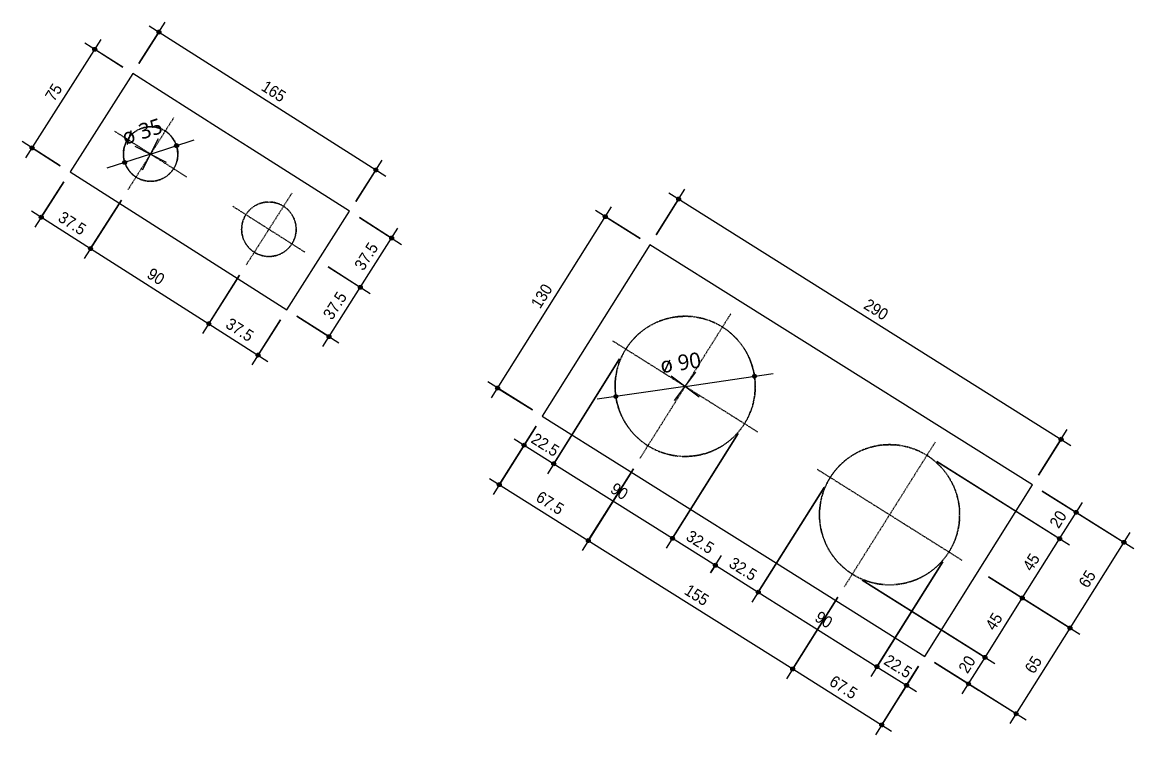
# Model space of a CAD drawing. Header units: centimetres. Extents: x -3523 to 38560, y -3196 to 88043.
# Drawn here: x 1418 to 2131, y 2149 to 2607 of the extents above; entities that cross this region are included whole.
import ezdxf

# ---------------------------------------------------------------- set-up
doc = ezdxf.new("R2010")
doc.units = ezdxf.units.CM
doc.linetypes.add('Hidden', pattern=[0.714375, 0.47625, -0.238125])
doc.linetypes.add('Traço', pattern=[0.635, 0.3175, -0.3175])
for name, color, linetype, lineweight in [('A-ANNO-DIMS', 7, 'Continuous', 9), ('A-ANNO-DIMS-50', 7, 'Continuous', 9), ('S-FNDN', 7, 'Continuous', 25), ('S-FNDN-HDLN', 7, 'Traço', 18)]:
    doc.layers.add(name, color=color, linetype=linetype, lineweight=lineweight)
doc.styles.add('Arial_2', font='arial.ttf', dxfattribs={"width": 0.9, "height": 7.5})
doc.styles.add('Gadugi_6', font='gadugi.ttf', dxfattribs={"height": 10})
doc.dimstyles.new('PED_1_5mm_ESQ_3', dxfattribs={"dimscale": 30.48, "dimtxt": 7.651945, "dimasz": 0.328084, "dimexe": 0.246063, "dimexo": 0.246063, "dimgap": 0.049213, "dimtad": 1, "dimdec": 1, "dimrnd": 0.5, "dimdsep": 46, "dimtxsty": 'Arial_2', "dimblk1": 'DOTSMALL', "dimblk2": 'DOTSMALL', "dimsah": 1, "dimcen": 0.09, "dimdle": 0.246063, "dimazin": 0, "dimtfac": 1, "dimtdec": 4, "dimtix": 1, "dimtmove": 0, "dimatfit": 3, "dimfxl": 1, "dimtvp": 1, "dimtolj": 1, "dimtzin": 0, "dimarcsym": 2})
doc.dimstyles.new('PED_Diâmetro_-_2_5_mm_GADUGI', dxfattribs={"dimscale": 30.48, "dimtxt": 10.371623, "dimasz": 0.328084, "dimexe": 0.393701, "dimexo": 0, "dimgap": 0.246063, "dimtad": 1, "dimjust": 3, "dimrnd": 0.01, "dimdsep": 46, "dimtxsty": 'Gadugi_6', "dimblk1": 'DOTSMALL', "dimblk2": 'DOTSMALL', "dimsah": 1, "dimcen": 0.09, "dimdle": 0.393701, "dimazin": 0, "dimtfac": 1, "dimtdec": 4, "dimtix": 1, "dimtmove": 0, "dimatfit": 2, "dimfxl": 1, "dimtvp": 1, "dimtolj": 1, "dimtzin": 0, "dimarcsym": 2})

# ---------------------------------------------------------------- blocks, each defined once
blk = doc.blocks.new('PED_BLRET-2EST_R01_2019 - 165x75x70-3763693-DT05 - BL235')
at = {"layer": 'S-FNDN', "linetype": 'Hidden', "lineweight": 18}
for p, q in [((-50, 27.5), (-50, -27.5)), ((40, 27.5), (40, -27.5)), ((-77.5, 0), (-22.5, 0)), ((12.5, 0), (67.5, 0))]:
    blk.add_line(p, q, dxfattribs=at)
at = {"layer": 'S-FNDN-HDLN'}
for centre in [(-50, 0), (40, 0)]:
    blk.add_circle(centre, 17.5, dxfattribs=at)
blk = doc.blocks.new('PED_BLRET-2EST_R01_2019 - 290x130x120-3763691-DT06 - BL290')
at = {"layer": 'S-FNDN', "linetype": 'Hidden', "lineweight": 18}
for p, q in [((-82.5, 55), (-82.5, -55)), ((72.5, 55), (72.5, -55)), ((-137.5, 0), (-27.5, 0)), ((17.5, 0), (127.5, 0))]:
    blk.add_line(p, q, dxfattribs=at)
at = {"layer": 'S-FNDN-HDLN'}
for centre in [(-82.5, 0), (72.5, 0)]:
    blk.add_circle(centre, 45, dxfattribs=at)
blk = doc.blocks.new('DIMBLOCK275-DT05 - BL235')
at = {"layer": 'A-ANNO-DIMS-50'}
h = blk.add_hatch(color=256, dxfattribs=at)
edge = h.paths.add_edge_path(flags=0)
edge.add_arc((1464.27, 2589.13), 1.25, 0, 360)
h = blk.add_hatch(color=256, dxfattribs=at)
edge = h.paths.add_edge_path(flags=0)
edge.add_arc((1424.03, 2525.84), 1.25, 0, 360)
for p, q in [((1420.01, 2519.51), (1468.3, 2595.46)), ((1482.3, 2577.67), (1457.95, 2593.16)), ((1464.27, 2589.13), (1482.3, 2577.67)), ((1442.05, 2514.38), (1417.7, 2529.87)), ((1424.03, 2525.84), (1442.05, 2514.38))]:
    blk.add_line(p, q, dxfattribs=at)
for centre in [(1464.27, 2589.13), (1424.03, 2525.84)]:
    blk.add_circle(centre, 1.25, dxfattribs=at)
at = {"layer": 'A-ANNO-DIMS-50', "color": 0, "insert": (1431.89, 2559.15), "char_height": 7.5, "width": 12.4315, "attachment_point": 1, "rotation": 57.55037, "line_spacing_factor": 0.941778, "style": 'Arial_2'}
blk.add_mtext('75', dxfattribs=at)
blk = doc.blocks.new('_DotSmall')
at = {"color": 0, "linetype": 'ByBlock', "const_width": 0.5}
blk.add_lwpolyline([(-0.0625, 0, 1), (0.0625, 0, 1)], format="xyb", close=True, dxfattribs=at)
blk = doc.blocks.new('DIMBLOCK276-DT05 - BL235')
at = {"layer": 'A-ANNO-DIMS-50'}
h = blk.add_hatch(color=256, dxfattribs=at)
edge = h.paths.add_edge_path(flags=0)
edge.add_arc((1505.51, 2600.2), 1.25, 0, 360)
h = blk.add_hatch(color=256, dxfattribs=at)
edge = h.paths.add_edge_path(flags=0)
edge.add_arc((1644.75, 2511.67), 1.25, 0, 360)
for p, q in [((1492.65, 2579.98), (1509.53, 2606.53)), ((1505.51, 2600.2), (1492.65, 2579.98)), ((1499.18, 2604.23), (1651.08, 2507.65)), ((1631.89, 2491.45), (1648.77, 2518)), ((1644.75, 2511.67), (1631.89, 2491.45))]:
    blk.add_line(p, q, dxfattribs=at)
for centre in [(1505.51, 2600.2), (1644.75, 2511.67)]:
    blk.add_circle(centre, 1.25, dxfattribs=at)
at = {"layer": 'A-ANNO-DIMS-50', "color": 0, "insert": (1574.6, 2569.59), "char_height": 7.5, "width": 18.6472, "attachment_point": 1, "rotation": 327.55037, "line_spacing_factor": 0.941778, "style": 'Arial_2'}
blk.add_mtext('165', dxfattribs=at)
blk = doc.blocks.new('DIMBLOCK277-DT05 - BL235')
at = {"layer": 'A-ANNO-DIMS-50'}
h = blk.add_hatch(color=256, dxfattribs=at)
edge = h.paths.add_edge_path(flags=0)
edge.add_arc((1429.91, 2481.3), 1.25, 0, 360)
h = blk.add_hatch(color=256, dxfattribs=at)
edge = h.paths.add_edge_path(flags=0)
edge.add_arc((1461.55, 2461.18), 1.25, 0, 360)
for p, q in [((1444.36, 2504.03), (1425.88, 2474.97)), ((1429.91, 2481.3), (1444.36, 2504.03)), ((1481.37, 2492.35), (1457.53, 2454.85)), ((1461.55, 2461.18), (1481.37, 2492.35)), ((1423.58, 2485.32), (1461.55, 2461.18))]:
    blk.add_line(p, q, dxfattribs=at)
for centre in [(1429.91, 2481.3), (1461.55, 2461.18)]:
    blk.add_circle(centre, 1.25, dxfattribs=at)
at = {"layer": 'A-ANNO-DIMS-50', "color": 0, "insert": (1444.11, 2485.58), "char_height": 7.5, "width": 21.7551, "attachment_point": 1, "rotation": 327.55037, "line_spacing_factor": 0.941778, "style": 'Arial_2'}
blk.add_mtext('37.5', dxfattribs=at)
blk = doc.blocks.new('DIMBLOCK278-DT05 - BL235')
at = {"layer": 'A-ANNO-DIMS-50'}
h = blk.add_hatch(color=256, dxfattribs=at)
edge = h.paths.add_edge_path(flags=0)
edge.add_arc((1461.55, 2461.18), 1.25, 0, 360)
h = blk.add_hatch(color=256, dxfattribs=at)
edge = h.paths.add_edge_path(flags=0)
edge.add_arc((1537.5, 2412.89), 1.25, 0, 360)
for p, q in [((1481.37, 2492.35), (1457.53, 2454.85)), ((1461.55, 2461.18), (1481.37, 2492.35)), ((1461.55, 2461.18), (1537.5, 2412.89)), ((1557.32, 2444.06), (1533.47, 2406.56)), ((1537.5, 2412.89), (1557.32, 2444.06))]:
    blk.add_line(p, q, dxfattribs=at)
for centre in [(1461.55, 2461.18), (1537.5, 2412.89)]:
    blk.add_circle(centre, 1.25, dxfattribs=at)
at = {"layer": 'A-ANNO-DIMS-50', "color": 0, "insert": (1501.18, 2449.29), "char_height": 7.5, "width": 12.4315, "attachment_point": 1, "rotation": 327.55037, "line_spacing_factor": 0.941778, "style": 'Arial_2'}
blk.add_mtext('90', dxfattribs=at)
blk = doc.blocks.new('DIMBLOCK279-DT05 - BL235')
at = {"layer": 'A-ANNO-DIMS-50'}
h = blk.add_hatch(color=256, dxfattribs=at)
edge = h.paths.add_edge_path(flags=0)
edge.add_arc((1537.5, 2412.89), 1.25, 0, 360)
h = blk.add_hatch(color=256, dxfattribs=at)
edge = h.paths.add_edge_path(flags=0)
edge.add_arc((1569.14, 2392.77), 1.25, 0, 360)
for p, q in [((1557.32, 2444.06), (1533.47, 2406.56)), ((1537.5, 2412.89), (1557.32, 2444.06)), ((1537.5, 2412.89), (1575.47, 2388.74)), ((1583.6, 2415.5), (1565.12, 2386.44)), ((1569.14, 2392.77), (1583.6, 2415.5))]:
    blk.add_line(p, q, dxfattribs=at)
for centre in [(1537.5, 2412.89), (1569.14, 2392.77)]:
    blk.add_circle(centre, 1.25, dxfattribs=at)
at = {"layer": 'A-ANNO-DIMS-50', "color": 0, "insert": (1551.7, 2417.17), "char_height": 7.5, "width": 21.7551, "attachment_point": 1, "rotation": 327.55037, "line_spacing_factor": 0.941778, "style": 'Arial_2'}
blk.add_mtext('37.5', dxfattribs=at)
blk = doc.blocks.new('DIMBLOCK280-DT05 - BL235')
at = {"layer": 'A-ANNO-DIMS-50'}
h = blk.add_hatch(color=256, dxfattribs=at)
edge = h.paths.add_edge_path(flags=0)
edge.add_arc((1634.78, 2436.28), 1.25, 0, 360)
h = blk.add_hatch(color=256, dxfattribs=at)
edge = h.paths.add_edge_path(flags=0)
edge.add_arc((1614.66, 2404.64), 1.25, 0, 360)
for p, q in [((1614.07, 2449.45), (1641.11, 2432.26)), ((1634.78, 2436.28), (1614.07, 2449.45)), ((1610.63, 2398.31), (1634.78, 2436.28)), ((1593.95, 2417.8), (1620.99, 2400.61)), ((1614.66, 2404.64), (1593.95, 2417.8))]:
    blk.add_line(p, q, dxfattribs=at)
for centre in [(1634.78, 2436.28), (1614.66, 2404.64)]:
    blk.add_circle(centre, 1.25, dxfattribs=at)
at = {"layer": 'A-ANNO-DIMS-50', "color": 0, "insert": (1610.37, 2418.84), "char_height": 7.5, "width": 21.7551, "attachment_point": 1, "rotation": 57.55037, "line_spacing_factor": 0.941778, "style": 'Arial_2'}
blk.add_mtext('37.5', dxfattribs=at)
blk = doc.blocks.new('DIMBLOCK281-DT05 - BL235')
at = {"layer": 'A-ANNO-DIMS-50'}
h = blk.add_hatch(color=256, dxfattribs=at)
edge = h.paths.add_edge_path(flags=0)
edge.add_arc((1654.9, 2467.93), 1.25, 0, 360)
h = blk.add_hatch(color=256, dxfattribs=at)
edge = h.paths.add_edge_path(flags=0)
edge.add_arc((1634.78, 2436.28), 1.25, 0, 360)
for p, q in [((1634.19, 2481.09), (1661.23, 2463.9)), ((1654.9, 2467.93), (1634.19, 2481.09)), ((1634.78, 2436.28), (1658.93, 2474.25)), ((1614.07, 2449.45), (1641.11, 2432.26)), ((1634.78, 2436.28), (1614.07, 2449.45))]:
    blk.add_line(p, q, dxfattribs=at)
for centre in [(1654.9, 2467.93), (1634.78, 2436.28)]:
    blk.add_circle(centre, 1.25, dxfattribs=at)
at = {"layer": 'A-ANNO-DIMS-50', "color": 0, "insert": (1630.49, 2450.48), "char_height": 7.5, "width": 21.7551, "attachment_point": 1, "rotation": 57.55037, "line_spacing_factor": 0.941778, "style": 'Arial_2'}
blk.add_mtext('37.5', dxfattribs=at)
blk = doc.blocks.new('DIMBLOCK282-DT05 - BL235')
at = {"layer": 'A-ANNO-DIMS-50'}
h = blk.add_hatch(color=256, dxfattribs=at)
edge = h.paths.add_edge_path(flags=0)
edge.add_arc((1516.79, 2527.29), 1.25, 0, 360)
h = blk.add_hatch(color=256, dxfattribs=at)
edge = h.paths.add_edge_path(flags=0)
edge.add_arc((1483.5, 2516.48), 1.25, 0, 360)
for p, q in [((1490.07, 2527.02), (1510.23, 2516.74)), ((1495.01, 2511.8), (1505.29, 2531.96)), ((1500.15, 2521.88), (1528.21, 2530.99)), ((1500.15, 2521.88), (1472.09, 2512.78))]:
    blk.add_line(p, q, dxfattribs=at)
for centre in [(1516.79, 2527.29), (1483.5, 2516.48)]:
    blk.add_circle(centre, 1.25, dxfattribs=at)
for start, end in [(338.69235, 57.26941), (158.69235, 237.26941)]:
    blk.add_arc((1500.15, 2521.88), 17.5, start, end, dxfattribs=at)
at = {"layer": 'A-ANNO-DIMS-50', "color": 0, "insert": (1480.7, 2537.19), "char_height": 10, "width": 33.0532, "attachment_point": 1, "rotation": 17.98088, "line_spacing_factor": 1.02016, "style": 'Gadugi_6'}
blk.add_mtext('ø 35', dxfattribs=at)
blk = doc.blocks.new('DIMBLOCK283-DT06 - BL290')
at = {"layer": 'A-ANNO-DIMS-50'}
h = blk.add_hatch(color=256, dxfattribs=at)
edge = h.paths.add_edge_path(flags=0)
edge.add_arc((1792.07, 2481.68), 1.25, 0, 360)
h = blk.add_hatch(color=256, dxfattribs=at)
edge = h.paths.add_edge_path(flags=0)
edge.add_arc((1722.93, 2371.59), 1.25, 0, 360)
for p, q in [((1718.95, 2365.24), (1796.06, 2488.03)), ((1814.44, 2467.63), (1785.72, 2485.67)), ((1792.07, 2481.68), (1814.44, 2467.63)), ((1745.3, 2357.54), (1716.58, 2375.58)), ((1722.93, 2371.59), (1745.3, 2357.54))]:
    blk.add_line(p, q, dxfattribs=at)
for centre in [(1792.07, 2481.68), (1722.93, 2371.59)]:
    blk.add_circle(centre, 1.25, dxfattribs=at)
at = {"layer": 'A-ANNO-DIMS-50', "color": 0, "insert": (1743.85, 2426.03), "char_height": 7.5, "width": 18.6472, "attachment_point": 1, "rotation": 57.87087, "line_spacing_factor": 0.941778, "style": 'Arial_2'}
blk.add_mtext('130', dxfattribs=at)
blk = doc.blocks.new('DIMBLOCK284-DT06 - BL290')
at = {"layer": 'A-ANNO-DIMS-50'}
h = blk.add_hatch(color=256, dxfattribs=at)
edge = h.paths.add_edge_path(flags=0)
edge.add_arc((1839.19, 2492.95), 1.25, 0, 360)
h = blk.add_hatch(color=256, dxfattribs=at)
edge = h.paths.add_edge_path(flags=0)
edge.add_arc((2084.78, 2338.72), 1.25, 0, 360)
for p, q in [((1824.78, 2469.99), (1843.18, 2499.3)), ((1839.19, 2492.95), (1824.78, 2469.99)), ((1832.84, 2496.94), (2091.13, 2334.73)), ((2070.36, 2315.76), (2088.77, 2345.07)), ((2084.78, 2338.72), (2070.36, 2315.76))]:
    blk.add_line(p, q, dxfattribs=at)
for centre in [(1839.19, 2492.95), (2084.78, 2338.72)]:
    blk.add_circle(centre, 1.25, dxfattribs=at)
at = {"layer": 'A-ANNO-DIMS-50', "color": 0, "insert": (1961.38, 2429.48), "char_height": 7.5, "width": 18.6472, "attachment_point": 1, "rotation": 327.87087, "line_spacing_factor": 0.941778, "style": 'Arial_2'}
blk.add_mtext('290', dxfattribs=at)
blk = doc.blocks.new('DIMBLOCK285-DT06 - BL290')
at = {"layer": 'A-ANNO-DIMS-50'}
h = blk.add_hatch(color=256, dxfattribs=at)
edge = h.paths.add_edge_path(flags=0)
edge.add_arc((1724.01, 2309.55), 1.25, 0, 360)
h = blk.add_hatch(color=256, dxfattribs=at)
edge = h.paths.add_edge_path(flags=0)
edge.add_arc((1781.18, 2273.65), 1.25, 0, 360)
for p, q in [((1747.66, 2347.2), (1720.03, 2303.2)), ((1724.01, 2309.55), (1747.66, 2347.2)), ((1810.14, 2319.77), (1777.19, 2267.3)), ((1781.18, 2273.65), (1810.14, 2319.77)), ((1717.66, 2313.54), (1781.18, 2273.65))]:
    blk.add_line(p, q, dxfattribs=at)
for centre in [(1724.01, 2309.55), (1781.18, 2273.65)]:
    blk.add_circle(centre, 1.25, dxfattribs=at)
at = {"layer": 'A-ANNO-DIMS-50', "color": 0, "insert": (1750.9, 2305.93), "char_height": 7.5, "width": 21.7551, "attachment_point": 1, "rotation": 327.87087, "line_spacing_factor": 0.941778, "style": 'Arial_2'}
blk.add_mtext('67.5', dxfattribs=at)
blk = doc.blocks.new('DIMBLOCK286-DT06 - BL290')
at = {"layer": 'A-ANNO-DIMS-50'}
h = blk.add_hatch(color=256, dxfattribs=at)
edge = h.paths.add_edge_path(flags=0)
edge.add_arc((1781.18, 2273.65), 1.25, 0, 360)
h = blk.add_hatch(color=256, dxfattribs=at)
edge = h.paths.add_edge_path(flags=0)
edge.add_arc((1912.44, 2191.21), 1.25, 0, 360)
for p, q in [((1810.14, 2319.77), (1777.19, 2267.3)), ((1781.18, 2273.65), (1810.14, 2319.77)), ((1781.18, 2273.65), (1912.44, 2191.21)), ((1941.4, 2237.34), (1908.45, 2184.86)), ((1912.44, 2191.21), (1941.4, 2237.34))]:
    blk.add_line(p, q, dxfattribs=at)
for centre in [(1781.18, 2273.65), (1912.44, 2191.21)]:
    blk.add_circle(centre, 1.25, dxfattribs=at)
at = {"layer": 'A-ANNO-DIMS-50', "color": 0, "insert": (1846.2, 2246.08), "char_height": 7.5, "width": 18.6472, "attachment_point": 1, "rotation": 327.87087, "line_spacing_factor": 0.941778, "style": 'Arial_2'}
blk.add_mtext('155', dxfattribs=at)
blk = doc.blocks.new('DIMBLOCK287-DT06 - BL290')
at = {"layer": 'A-ANNO-DIMS-50'}
h = blk.add_hatch(color=256, dxfattribs=at)
edge = h.paths.add_edge_path(flags=0)
edge.add_arc((1912.44, 2191.21), 1.25, 0, 360)
h = blk.add_hatch(color=256, dxfattribs=at)
edge = h.paths.add_edge_path(flags=0)
edge.add_arc((1969.6, 2155.32), 1.25, 0, 360)
for p, q in [((1941.4, 2237.34), (1908.45, 2184.86)), ((1912.44, 2191.21), (1941.4, 2237.34)), ((1912.44, 2191.21), (1975.95, 2151.33)), ((1993.25, 2192.97), (1965.61, 2148.96)), ((1969.6, 2155.32), (1993.25, 2192.97))]:
    blk.add_line(p, q, dxfattribs=at)
for centre in [(1912.44, 2191.21), (1969.6, 2155.32)]:
    blk.add_circle(centre, 1.25, dxfattribs=at)
at = {"layer": 'A-ANNO-DIMS-50', "color": 0, "insert": (1939.32, 2187.6), "char_height": 7.5, "width": 21.7551, "attachment_point": 1, "rotation": 327.87087, "line_spacing_factor": 0.941778, "style": 'Arial_2'}
blk.add_mtext('67.5', dxfattribs=at)
blk = doc.blocks.new('DIMBLOCK288-DT06 - BL290')
at = {"layer": 'A-ANNO-DIMS-50'}
h = blk.add_hatch(color=256, dxfattribs=at)
edge = h.paths.add_edge_path(flags=0)
edge.add_arc((2090.52, 2217.49), 1.25, 0, 360)
h = blk.add_hatch(color=256, dxfattribs=at)
edge = h.paths.add_edge_path(flags=0)
edge.add_arc((2055.95, 2162.45), 1.25, 0, 360)
for p, q in [((2038.16, 2250.38), (2096.87, 2213.5)), ((2090.52, 2217.49), (2038.16, 2250.38)), ((2051.97, 2156.1), (2090.52, 2217.49)), ((2003.59, 2195.33), (2062.31, 2158.46)), ((2055.95, 2162.45), (2003.59, 2195.33))]:
    blk.add_line(p, q, dxfattribs=at)
for centre in [(2090.52, 2217.49), (2055.95, 2162.45)]:
    blk.add_circle(centre, 1.25, dxfattribs=at)
at = {"layer": 'A-ANNO-DIMS-50', "color": 0, "insert": (2060.97, 2191.56), "char_height": 7.5, "width": 12.4315, "attachment_point": 1, "rotation": 57.87087, "line_spacing_factor": 0.941778, "style": 'Arial_2'}
blk.add_mtext('65', dxfattribs=at)
blk = doc.blocks.new('DIMBLOCK289-DT06 - BL290')
at = {"layer": 'A-ANNO-DIMS-50'}
h = blk.add_hatch(color=256, dxfattribs=at)
edge = h.paths.add_edge_path(flags=0)
edge.add_arc((2125.09, 2272.54), 1.25, 0, 360)
h = blk.add_hatch(color=256, dxfattribs=at)
edge = h.paths.add_edge_path(flags=0)
edge.add_arc((2090.52, 2217.49), 1.25, 0, 360)
for p, q in [((2072.73, 2305.42), (2131.44, 2268.55)), ((2125.09, 2272.54), (2072.73, 2305.42)), ((2090.52, 2217.49), (2129.08, 2278.89)), ((2038.16, 2250.38), (2096.87, 2213.5)), ((2090.52, 2217.49), (2038.16, 2250.38))]:
    blk.add_line(p, q, dxfattribs=at)
for centre in [(2125.09, 2272.54), (2090.52, 2217.49)]:
    blk.add_circle(centre, 1.25, dxfattribs=at)
at = {"layer": 'A-ANNO-DIMS-50', "color": 0, "insert": (2095.54, 2246.61), "char_height": 7.5, "width": 12.4315, "attachment_point": 1, "rotation": 57.87087, "line_spacing_factor": 0.941778, "style": 'Arial_2'}
blk.add_mtext('65', dxfattribs=at)
blk = doc.blocks.new('DIMBLOCK290-DT06 - BL290')
at = {"layer": 'A-ANNO-DIMS-50'}
h = blk.add_hatch(color=256, dxfattribs=at)
edge = h.paths.add_edge_path(flags=0)
edge.add_arc((1887.91, 2379.19), 1.25, 0, 360)
h = blk.add_hatch(color=256, dxfattribs=at)
edge = h.paths.add_edge_path(flags=0)
edge.add_arc((1798.85, 2366.21), 1.25, 0, 360)
for p, q in [((1834.31, 2379.46), (1852.45, 2365.94)), ((1836.62, 2363.63), (1850.15, 2381.77)), ((1843.38, 2372.7), (1899.79, 2380.92)), ((1843.38, 2372.7), (1786.98, 2364.48))]:
    blk.add_line(p, q, dxfattribs=at)
for centre in [(1887.91, 2379.19), (1798.85, 2366.21)]:
    blk.add_circle(centre, 1.25, dxfattribs=at)
for start, end in [(353.0103, 23.56805), (173.0103, 203.56805)]:
    blk.add_arc((1843.38, 2372.7), 45, start, end, dxfattribs=at)
at = {"layer": 'A-ANNO-DIMS-50', "color": 0, "insert": (1826.79, 2391.06), "char_height": 10, "width": 33.0532, "attachment_point": 1, "rotation": 8.28917, "line_spacing_factor": 1.02016, "style": 'Gadugi_6'}
blk.add_mtext('ø 90', dxfattribs=at)
blk = doc.blocks.new('DIMBLOCK291-DT06 - BL290')
at = {"layer": 'A-ANNO-DIMS-50'}
h = blk.add_hatch(color=256, dxfattribs=at)
edge = h.paths.add_edge_path(flags=0)
edge.add_arc((2035.94, 2198.63), 1.25, 0, 360)
h = blk.add_hatch(color=256, dxfattribs=at)
edge = h.paths.add_edge_path(flags=0)
edge.add_arc((2025.31, 2181.69), 1.25, 0, 360)
for p, q in [((1957.06, 2248.17), (2042.29, 2194.64)), ((2035.94, 2198.63), (1957.06, 2248.17)), ((2021.32, 2175.34), (2035.94, 2198.63)), ((2003.59, 2195.33), (2031.66, 2177.71)), ((2025.31, 2181.69), (2003.59, 2195.33))]:
    blk.add_line(p, q, dxfattribs=at)
for centre in [(2035.94, 2198.63), (2025.31, 2181.69)]:
    blk.add_circle(centre, 1.25, dxfattribs=at)
at = {"layer": 'A-ANNO-DIMS-50', "color": 0, "insert": (2018.35, 2191.75), "char_height": 7.5, "width": 12.4315, "attachment_point": 1, "rotation": 57.87087, "line_spacing_factor": 0.941778, "style": 'Arial_2'}
blk.add_mtext('20', dxfattribs=at)
blk = doc.blocks.new('DIMBLOCK292-DT06 - BL290')
at = {"layer": 'A-ANNO-DIMS-50'}
h = blk.add_hatch(color=256, dxfattribs=at)
edge = h.paths.add_edge_path(flags=0)
edge.add_arc((2059.88, 2236.74), 1.25, 0, 360)
h = blk.add_hatch(color=256, dxfattribs=at)
edge = h.paths.add_edge_path(flags=0)
edge.add_arc((2035.94, 2198.63), 1.25, 0, 360)
for p, q in [((2038.16, 2250.38), (2066.23, 2232.75)), ((2059.88, 2236.74), (2038.16, 2250.38)), ((1957.06, 2248.17), (2042.29, 2194.64)), ((2035.94, 2198.63), (1957.06, 2248.17)), ((2035.94, 2198.63), (2059.88, 2236.74))]:
    blk.add_line(p, q, dxfattribs=at)
for centre in [(2059.88, 2236.74), (2035.94, 2198.63)]:
    blk.add_circle(centre, 1.25, dxfattribs=at)
at = {"layer": 'A-ANNO-DIMS-50', "color": 0, "insert": (2035.64, 2219.28), "char_height": 7.5, "width": 12.4315, "attachment_point": 1, "rotation": 57.87087, "line_spacing_factor": 0.941778, "style": 'Arial_2'}
blk.add_mtext('45', dxfattribs=at)
blk = doc.blocks.new('DIMBLOCK293-DT06 - BL290')
at = {"layer": 'A-ANNO-DIMS-50'}
h = blk.add_hatch(color=256, dxfattribs=at)
edge = h.paths.add_edge_path(flags=0)
edge.add_arc((2083.81, 2274.85), 1.25, 0, 360)
h = blk.add_hatch(color=256, dxfattribs=at)
edge = h.paths.add_edge_path(flags=0)
edge.add_arc((2059.88, 2236.74), 1.25, 0, 360)
for p, q in [((2004.93, 2324.39), (2090.16, 2270.86)), ((2083.81, 2274.85), (2004.93, 2324.39)), ((2059.88, 2236.74), (2083.81, 2274.85)), ((2038.16, 2250.38), (2066.23, 2232.75)), ((2059.88, 2236.74), (2038.16, 2250.38))]:
    blk.add_line(p, q, dxfattribs=at)
for centre in [(2083.81, 2274.85), (2059.88, 2236.74)]:
    blk.add_circle(centre, 1.25, dxfattribs=at)
at = {"layer": 'A-ANNO-DIMS-50', "color": 0, "insert": (2059.57, 2257.38), "char_height": 7.5, "width": 12.4315, "attachment_point": 1, "rotation": 57.87087, "line_spacing_factor": 0.941778, "style": 'Arial_2'}
blk.add_mtext('45', dxfattribs=at)
blk = doc.blocks.new('DIMBLOCK294-DT06 - BL290')
at = {"layer": 'A-ANNO-DIMS-50'}
h = blk.add_hatch(color=256, dxfattribs=at)
edge = h.paths.add_edge_path(flags=0)
edge.add_arc((2094.44, 2291.79), 1.25, 0, 360)
h = blk.add_hatch(color=256, dxfattribs=at)
edge = h.paths.add_edge_path(flags=0)
edge.add_arc((2083.81, 2274.85), 1.25, 0, 360)
for p, q in [((2004.93, 2324.39), (2090.16, 2270.86)), ((2083.81, 2274.85), (2004.93, 2324.39)), ((2072.73, 2305.42), (2100.8, 2287.8)), ((2094.44, 2291.79), (2072.73, 2305.42)), ((2083.81, 2274.85), (2098.43, 2298.14))]:
    blk.add_line(p, q, dxfattribs=at)
for centre in [(2094.44, 2291.79), (2083.81, 2274.85)]:
    blk.add_circle(centre, 1.25, dxfattribs=at)
at = {"layer": 'A-ANNO-DIMS-50', "color": 0, "insert": (2076.86, 2284.91), "char_height": 7.5, "width": 12.4315, "attachment_point": 1, "rotation": 57.87087, "line_spacing_factor": 0.941778, "style": 'Arial_2'}
blk.add_mtext('20', dxfattribs=at)
blk = doc.blocks.new('DIMBLOCK295-DT06 - BL290')
at = {"layer": 'A-ANNO-DIMS-50'}
h = blk.add_hatch(color=256, dxfattribs=at)
edge = h.paths.add_edge_path(flags=0)
edge.add_arc((1739.97, 2334.95), 1.25, 0, 360)
h = blk.add_hatch(color=256, dxfattribs=at)
edge = h.paths.add_edge_path(flags=0)
edge.add_arc((1759.02, 2322.99), 1.25, 0, 360)
for p, q in [((1801.28, 2390.28), (1755.03, 2316.63)), ((1759.02, 2322.99), (1801.28, 2390.28)), ((1747.66, 2347.2), (1735.98, 2328.6)), ((1739.97, 2334.95), (1747.66, 2347.2)), ((1733.62, 2338.94), (1759.02, 2322.99))]:
    blk.add_line(p, q, dxfattribs=at)
for centre in [(1739.97, 2334.95), (1759.02, 2322.99)]:
    blk.add_circle(centre, 1.25, dxfattribs=at)
at = {"layer": 'A-ANNO-DIMS-50', "color": 0, "insert": (1747.8, 2343.31), "char_height": 7.5, "width": 21.7551, "attachment_point": 1, "rotation": 327.87087, "line_spacing_factor": 0.941778, "style": 'Arial_2'}
blk.add_mtext('22.5', dxfattribs=at)
blk = doc.blocks.new('DIMBLOCK296-DT06 - BL290')
at = {"layer": 'A-ANNO-DIMS-50'}
h = blk.add_hatch(color=256, dxfattribs=at)
edge = h.paths.add_edge_path(flags=0)
edge.add_arc((1759.02, 2322.99), 1.25, 0, 360)
h = blk.add_hatch(color=256, dxfattribs=at)
edge = h.paths.add_edge_path(flags=0)
edge.add_arc((1835.24, 2275.12), 1.25, 0, 360)
for p, q in [((1801.28, 2390.28), (1755.03, 2316.63)), ((1759.02, 2322.99), (1801.28, 2390.28)), ((1877.5, 2342.42), (1831.25, 2268.77)), ((1835.24, 2275.12), (1877.5, 2342.42)), ((1759.02, 2322.99), (1835.24, 2275.12))]:
    blk.add_line(p, q, dxfattribs=at)
for centre in [(1759.02, 2322.99), (1835.24, 2275.12)]:
    blk.add_circle(centre, 1.25, dxfattribs=at)
at = {"layer": 'A-ANNO-DIMS-50', "color": 0, "insert": (1798.72, 2311.32), "char_height": 7.5, "width": 12.4315, "attachment_point": 1, "rotation": 327.87087, "line_spacing_factor": 0.941778, "style": 'Arial_2'}
blk.add_mtext('90', dxfattribs=at)
blk = doc.blocks.new('DIMBLOCK297-DT06 - BL290')
at = {"layer": 'A-ANNO-DIMS-50'}
h = blk.add_hatch(color=256, dxfattribs=at)
edge = h.paths.add_edge_path(flags=0)
edge.add_arc((1835.24, 2275.12), 1.25, 0, 360)
h = blk.add_hatch(color=256, dxfattribs=at)
edge = h.paths.add_edge_path(flags=0)
edge.add_arc((1862.76, 2257.84), 1.25, 0, 360)
for p, q in [((1877.5, 2342.42), (1831.25, 2268.77)), ((1835.24, 2275.12), (1877.5, 2342.42)), ((1835.24, 2275.12), (1862.76, 2257.84)), ((1859.71, 2252.98), (1866.75, 2264.19)), ((1862.76, 2257.84), (1859.71, 2252.98))]:
    blk.add_line(p, q, dxfattribs=at)
for centre in [(1835.24, 2275.12), (1862.76, 2257.84)]:
    blk.add_circle(centre, 1.25, dxfattribs=at)
at = {"layer": 'A-ANNO-DIMS-50', "color": 0, "insert": (1847.3, 2280.82), "char_height": 7.5, "width": 21.7551, "attachment_point": 1, "rotation": 327.87087, "line_spacing_factor": 0.941778, "style": 'Arial_2'}
blk.add_mtext('32.5', dxfattribs=at)
blk = doc.blocks.new('DIMBLOCK298-DT06 - BL290')
at = {"layer": 'A-ANNO-DIMS-50'}
h = blk.add_hatch(color=256, dxfattribs=at)
edge = h.paths.add_edge_path(flags=0)
edge.add_arc((1862.76, 2257.84), 1.25, 0, 360)
h = blk.add_hatch(color=256, dxfattribs=at)
edge = h.paths.add_edge_path(flags=0)
edge.add_arc((1890.29, 2240.55), 1.25, 0, 360)
for p, q in [((1932.55, 2307.85), (1886.3, 2234.2)), ((1890.29, 2240.55), (1932.55, 2307.85)), ((1859.71, 2252.98), (1866.75, 2264.19)), ((1862.76, 2257.84), (1859.71, 2252.98)), ((1862.76, 2257.84), (1890.29, 2240.55))]:
    blk.add_line(p, q, dxfattribs=at)
for centre in [(1862.76, 2257.84), (1890.29, 2240.55)]:
    blk.add_circle(centre, 1.25, dxfattribs=at)
at = {"layer": 'A-ANNO-DIMS-50', "color": 0, "insert": (1874.82, 2263.53), "char_height": 7.5, "width": 21.7551, "attachment_point": 1, "rotation": 327.87087, "line_spacing_factor": 0.941778, "style": 'Arial_2'}
blk.add_mtext('32.5', dxfattribs=at)
blk = doc.blocks.new('DIMBLOCK299-DT06 - BL290')
at = {"layer": 'A-ANNO-DIMS-50'}
h = blk.add_hatch(color=256, dxfattribs=at)
edge = h.paths.add_edge_path(flags=0)
edge.add_arc((1890.29, 2240.55), 1.25, 0, 360)
h = blk.add_hatch(color=256, dxfattribs=at)
edge = h.paths.add_edge_path(flags=0)
edge.add_arc((1966.5, 2192.69), 1.25, 0, 360)
for p, q in [((1932.55, 2307.85), (1886.3, 2234.2)), ((1890.29, 2240.55), (1932.55, 2307.85)), ((2008.76, 2259.98), (1962.51, 2186.34)), ((1966.5, 2192.69), (2008.76, 2259.98)), ((1890.29, 2240.55), (1966.5, 2192.69))]:
    blk.add_line(p, q, dxfattribs=at)
for centre in [(1890.29, 2240.55), (1966.5, 2192.69)]:
    blk.add_circle(centre, 1.25, dxfattribs=at)
at = {"layer": 'A-ANNO-DIMS-50', "color": 0, "insert": (1929.98, 2228.89), "char_height": 7.5, "width": 12.4315, "attachment_point": 1, "rotation": 327.87087, "line_spacing_factor": 0.941778, "style": 'Arial_2'}
blk.add_mtext('90', dxfattribs=at)
blk = doc.blocks.new('DIMBLOCK300-DT06 - BL290')
at = {"layer": 'A-ANNO-DIMS-50'}
h = blk.add_hatch(color=256, dxfattribs=at)
edge = h.paths.add_edge_path(flags=0)
edge.add_arc((1966.5, 2192.69), 1.25, 0, 360)
h = blk.add_hatch(color=256, dxfattribs=at)
edge = h.paths.add_edge_path(flags=0)
edge.add_arc((1985.56, 2180.72), 1.25, 0, 360)
for p, q in [((2008.76, 2259.98), (1962.51, 2186.34)), ((1966.5, 2192.69), (2008.76, 2259.98)), ((1966.5, 2192.69), (1991.91, 2176.73)), ((1993.25, 2192.97), (1981.57, 2174.37)), ((1985.56, 2180.72), (1993.25, 2192.97))]:
    blk.add_line(p, q, dxfattribs=at)
for centre in [(1966.5, 2192.69), (1985.56, 2180.72)]:
    blk.add_circle(centre, 1.25, dxfattribs=at)
at = {"layer": 'A-ANNO-DIMS-50', "color": 0, "insert": (1974.33, 2201.04), "char_height": 7.5, "width": 21.7551, "attachment_point": 1, "rotation": 327.87087, "line_spacing_factor": 0.941778, "style": 'Arial_2'}
blk.add_mtext('22.5', dxfattribs=at)

msp = doc.modelspace()

# ---------------------------------------------------------------- linework, layer by layer
at = {"layer": 'S-FNDN', "lineweight": 18}
for p, q in [((1488.625, 2573.649), (1448.384, 2510.359)), ((1547.23, 2536.386), (1488.625, 2573.649)), ((1563.344, 2526.141), (1547.23, 2536.386)), ((1627.863, 2485.117), (1563.344, 2526.141)), ((1448.384, 2510.359), (1587.621, 2421.827)), ((1587.621, 2421.827), (1627.863, 2485.117)), ((1820.788, 2463.643), (1751.651, 2353.553)), ((2066.375, 2309.413), (1820.788, 2463.643)), ((1751.651, 2353.553), (1853.828, 2289.384)), ((1997.238, 2199.322), (2066.375, 2309.413)), ((1853.828, 2289.384), (1896.172, 2262.792)), ((1896.172, 2262.792), (1997.238, 2199.322))]:
    msp.add_line(p, q, dxfattribs=at)
at = {"layer": 'S-FNDN-HDLN'}
for centre, radius, start, end in [((1500.149, 2521.883), 17.5, 136.2391, 142.508726), ((1500.149, 2521.883), 17.5, 126.281251, 136.044614), ((1500.149, 2521.883), 17.5, 119.985585, 125.932318), ((1500.149, 2521.883), 17.5, 109.260444, 119.826088), ((1500.149, 2521.883), 17.5, 103.783261, 108.679432), ((1500.149, 2521.883), 17.5, 88.421482, 103.647923), ((1500.149, 2521.883), 17.5, 71.452817, 86.679258), ((1500.149, 2521.883), 17.5, 66.421308, 71.317479), ((1500.149, 2521.883), 17.5, 55.274652, 65.840296), ((1500.149, 2521.883), 17.5, 49.168422, 55.115155), ((1500.149, 2521.883), 17.5, 39.056126, 48.819489), ((1500.149, 2521.883), 17.5, 159.056126, 168.819489), ((1500.149, 2521.883), 17.5, 152.592014, 158.86164), ((1500.149, 2521.883), 17.5, 147.55037, 152.342427), ((1500.149, 2521.883), 17.5, 142.758313, 147.55037), ((1500.149, 2521.883), 17.5, 32.592014, 38.86164), ((1500.149, 2521.883), 17.5, 22.758313, 32.342427), ((1500.149, 2521.883), 17.5, 16.2391, 22.508726), ((1500.149, 2521.883), 17.5, 6.281251, 16.044614), ((1500.149, 2521.883), 17.5, 175.274652, 185.840296), ((1500.149, 2521.883), 17.5, 169.168422, 175.115155), ((1500.149, 2521.883), 17.5, 186.421308, 191.317479), ((1500.149, 2521.883), 17.5, 349.260444, 359.826088), ((1500.149, 2521.883), 17.5, 359.985585, 5.932318), ((1500.149, 2521.883), 17.5, 191.452817, 206.679258), ((1500.149, 2521.883), 17.5, 208.421482, 223.647923), ((1500.149, 2521.883), 17.5, 328.421482, 343.647923), ((1500.149, 2521.883), 17.5, 343.783261, 348.679432), ((1500.149, 2521.883), 17.5, 223.783261, 228.679432), ((1500.149, 2521.883), 17.5, 229.260444, 239.826088), ((1500.149, 2521.883), 17.5, 239.985585, 245.932318), ((1500.149, 2521.883), 17.5, 246.281251, 256.044614), ((1500.149, 2521.883), 17.5, 279.056126, 288.819489), ((1500.149, 2521.883), 17.5, 289.168422, 295.115155), ((1500.149, 2521.883), 17.5, 295.274652, 305.840296), ((1500.149, 2521.883), 17.5, 306.421308, 311.317479), ((1500.149, 2521.883), 17.5, 311.452817, 326.679258), ((1500.149, 2521.883), 17.5, 256.2391, 262.508726), ((1500.149, 2521.883), 17.5, 262.758313, 272.342427), ((1500.149, 2521.883), 17.5, 272.592014, 278.86164), ((1576.097, 2473.593), 17.5, 88.421482, 103.647923), ((1576.097, 2473.593), 17.5, 71.452817, 86.679258), ((1576.097, 2473.593), 17.5, 142.758313, 147.55037), ((1576.097, 2473.593), 17.5, 136.2391, 142.508726), ((1576.097, 2473.593), 17.5, 126.281251, 136.044614), ((1576.097, 2473.593), 17.5, 119.985585, 125.932318), ((1576.097, 2473.593), 17.5, 109.260444, 119.826088), ((1576.097, 2473.593), 17.5, 103.783261, 108.679432), ((1576.097, 2473.593), 17.5, 66.421308, 71.317479), ((1576.097, 2473.593), 17.5, 55.274652, 65.840296), ((1576.097, 2473.593), 17.5, 49.168422, 55.115155), ((1576.097, 2473.593), 17.5, 39.056126, 48.819489), ((1576.097, 2473.593), 17.5, 32.592014, 38.86164), ((1576.097, 2473.593), 17.5, 169.168422, 175.115155), ((1576.097, 2473.593), 17.5, 159.056126, 168.819489), ((1576.097, 2473.593), 17.5, 152.592014, 158.86164), ((1576.097, 2473.593), 17.5, 147.55037, 152.342427), ((1576.097, 2473.593), 17.5, 22.758313, 32.342427), ((1576.097, 2473.593), 17.5, 16.2391, 22.508726), ((1576.097, 2473.593), 17.5, 6.281251, 16.044614), ((1576.097, 2473.593), 17.5, 175.274652, 185.840296), ((1576.097, 2473.593), 17.5, 186.421308, 191.317479), ((1576.097, 2473.593), 17.5, 191.452817, 206.679258), ((1576.097, 2473.593), 17.5, 343.783261, 348.679432), ((1576.097, 2473.593), 17.5, 349.260444, 359.826088), ((1576.097, 2473.593), 17.5, 359.985585, 5.932318), ((1576.097, 2473.593), 17.5, 208.421482, 223.647923), ((1576.097, 2473.593), 17.5, 311.452817, 326.679258), ((1576.097, 2473.593), 17.5, 328.421482, 343.647923), ((1576.097, 2473.593), 17.5, 223.783261, 228.679432), ((1576.097, 2473.593), 17.5, 229.260444, 239.826088), ((1576.097, 2473.593), 17.5, 239.985585, 245.932318), ((1576.097, 2473.593), 17.5, 246.281251, 256.044614), ((1576.097, 2473.593), 17.5, 256.2391, 262.508726), ((1576.097, 2473.593), 17.5, 262.758313, 272.342427), ((1576.097, 2473.593), 17.5, 272.592014, 278.86164), ((1576.097, 2473.593), 17.5, 279.056126, 288.819489), ((1576.097, 2473.593), 17.5, 289.168422, 295.115155), ((1576.097, 2473.593), 17.5, 295.274652, 305.840296), ((1576.097, 2473.593), 17.5, 306.421308, 311.317479), ((1843.382, 2372.699), 45, 109.858227, 120.031838), ((1843.382, 2372.699), 45, 108.737931, 109.784698), ((1843.382, 2372.699), 45, 99.607713, 108.016706), ((1843.382, 2372.699), 45, 96.195537, 99.521836), ((1843.382, 2372.699), 45, 89.335524, 95.898487), ((1843.382, 2372.699), 45, 85.395549, 89.232238), ((1843.382, 2372.699), 45, 79.023733, 85.208431), ((1843.382, 2372.699), 45, 74.92467, 78.894083), ((1843.382, 2372.699), 45, 68.629998, 74.788034), ((1843.382, 2372.699), 45, 64.572217, 68.455765), ((1843.382, 2372.699), 45, 58.023322, 64.464558), ((1843.382, 2372.699), 45, 130.389414, 134.089777), ((1843.382, 2372.699), 45, 123.351961, 130.293882), ((1843.382, 2372.699), 45, 120.112303, 122.96356), ((1843.382, 2372.699), 45, 54.275195, 57.757521), ((1843.382, 2372.699), 45, 46.4915, 54.186327), ((1843.382, 2372.699), 45, 144.802158, 147.870866), ((1843.382, 2372.699), 45, 140.704327, 144.649005), ((1843.382, 2372.699), 45, 134.30939, 140.586697), ((1843.382, 2372.699), 45, 44.008081, 45.930529), ((1843.382, 2372.699), 45, 33.759928, 43.932378), ((1843.382, 2372.699), 45, 155.155034, 161.432341), ((1843.382, 2372.699), 45, 151.092726, 155.037404), ((1843.382, 2372.699), 45, 147.870866, 150.939573), ((1843.382, 2372.699), 45, 31.207674, 33.681918), ((1843.382, 2372.699), 45, 23.502154, 30.748678), ((1843.382, 2372.699), 45, 165.447849, 172.38977), ((1843.382, 2372.699), 45, 161.651954, 165.352317), ((1843.382, 2372.699), 45, 19.805888, 23.410076), ((1843.382, 2372.699), 45, 13.217093, 19.565381), ((1843.382, 2372.699), 45, 172.778171, 175.629428), ((1843.382, 2372.699), 45, 9.185585, 13.10467), ((1843.382, 2372.699), 45, 2.88006, 9.022573), ((1843.382, 2372.699), 45, 175.709893, 185.883504), ((1843.382, 2372.699), 45, 352.427247, 358.651031), ((1843.382, 2372.699), 45, 358.774377, 2.735638), ((1843.382, 2372.699), 45, 185.957033, 187.0038), ((1843.382, 2372.699), 45, 187.725025, 196.134018), ((1843.382, 2372.699), 45, 341.625287, 348.349374), ((1843.382, 2372.699), 45, 348.448631, 352.225182), ((1843.382, 2372.699), 45, 196.219895, 199.546195), ((1843.382, 2372.699), 45, 199.843244, 206.406207), ((1843.382, 2372.699), 45, 328.37571, 338.082551), ((1843.382, 2372.699), 45, 338.165633, 341.288654), ((1843.382, 2372.699), 45, 206.509493, 210.346182), ((1843.382, 2372.699), 45, 210.5333, 216.717998), ((1843.382, 2372.699), 45, 317.659181, 327.366021), ((1843.382, 2372.699), 45, 216.847648, 220.817061), ((1843.382, 2372.699), 45, 220.953697, 227.111733), ((1843.382, 2372.699), 45, 314.453077, 317.576098), ((1843.382, 2372.699), 45, 227.285966, 231.169514), ((1843.382, 2372.699), 45, 231.277173, 237.718409), ((1843.382, 2372.699), 45, 237.98421, 241.466536), ((1843.382, 2372.699), 45, 297.0907, 303.314485), ((1843.382, 2372.699), 45, 303.516549, 307.2931), ((1843.382, 2372.699), 45, 307.392357, 314.116444), ((1974.644, 2290.266), 45, 99.607713, 108.016706), ((1974.644, 2290.266), 45, 96.195537, 99.521836), ((1974.644, 2290.266), 45, 89.335524, 95.898487), ((1974.644, 2290.266), 45, 85.395549, 89.232238), ((1974.644, 2290.266), 45, 79.023733, 85.208431), ((1974.644, 2290.266), 45, 74.92467, 78.894083), ((1843.382, 2372.699), 45, 241.555404, 249.250231), ((1843.382, 2372.699), 45, 249.811202, 251.73365), ((1843.382, 2372.699), 45, 251.809353, 261.981803), ((1843.382, 2372.699), 45, 262.059813, 264.534057), ((1843.382, 2372.699), 45, 264.993053, 272.239577), ((1843.382, 2372.699), 45, 272.331655, 275.935843), ((1843.382, 2372.699), 45, 276.17635, 282.524638), ((1843.382, 2372.699), 45, 282.637061, 286.556146), ((1843.382, 2372.699), 45, 286.719158, 292.861671), ((1843.382, 2372.699), 45, 293.006093, 296.967354), ((1974.644, 2290.266), 45, 123.351961, 130.293882), ((1974.644, 2290.266), 45, 120.112303, 122.96356), ((1974.644, 2290.266), 45, 109.858227, 120.031838), ((1974.644, 2290.266), 45, 108.737931, 109.784698), ((1974.644, 2290.266), 45, 68.629998, 74.788034), ((1974.644, 2290.266), 45, 64.572217, 68.455765), ((1974.644, 2290.266), 45, 58.023322, 64.464558), ((1974.644, 2290.266), 45, 54.275195, 57.757521), ((1974.644, 2290.266), 45, 134.30939, 140.586697), ((1974.644, 2290.266), 45, 130.389414, 134.089777), ((1974.644, 2290.266), 45, 46.4915, 54.186327), ((1974.644, 2290.266), 45, 44.008081, 45.930529), ((1974.644, 2290.266), 45, 33.759928, 43.932378), ((1974.644, 2290.266), 45, 147.870866, 150.939573), ((1974.644, 2290.266), 45, 144.802158, 147.870866), ((1974.644, 2290.266), 45, 140.704327, 144.649005), ((1974.644, 2290.266), 45, 31.207674, 33.681918), ((1974.644, 2290.266), 45, 23.502154, 30.748678), ((1974.644, 2290.266), 45, 155.155034, 161.432341), ((1974.644, 2290.266), 45, 151.092726, 155.037404), ((1974.644, 2290.266), 45, 19.805888, 23.410076), ((1974.644, 2290.266), 45, 165.447849, 172.38977), ((1974.644, 2290.266), 45, 161.651954, 165.352317), ((1974.644, 2290.266), 45, 13.217093, 19.565381), ((1974.644, 2290.266), 45, 9.185585, 13.10467), ((1974.644, 2290.266), 45, 175.709893, 185.883504), ((1974.644, 2290.266), 45, 172.778171, 175.629428), ((1974.644, 2290.266), 45, 2.88006, 9.022573), ((1974.644, 2290.266), 45, 358.774377, 2.735638), ((1974.644, 2290.266), 45, 185.957033, 187.0038), ((1974.644, 2290.266), 45, 187.725025, 196.134018), ((1974.644, 2290.266), 45, 348.448631, 352.225182), ((1974.644, 2290.266), 45, 352.427247, 358.651031), ((1974.644, 2290.266), 45, 196.219895, 199.546195), ((1974.644, 2290.266), 45, 341.625287, 348.349374), ((1974.644, 2290.266), 45, 199.843244, 206.406207), ((1974.644, 2290.266), 45, 206.509493, 210.346182), ((1974.644, 2290.266), 45, 328.37571, 338.082551), ((1974.644, 2290.266), 45, 338.165633, 341.288654), ((1974.644, 2290.266), 45, 210.5333, 216.717998), ((1974.644, 2290.266), 45, 216.847648, 220.817061), ((1974.644, 2290.266), 45, 317.659181, 327.366021), ((1974.644, 2290.266), 45, 220.953697, 227.111733), ((1974.644, 2290.266), 45, 227.285966, 231.169514), ((1974.644, 2290.266), 45, 307.392357, 314.116444), ((1974.644, 2290.266), 45, 314.453077, 317.576098), ((1974.644, 2290.266), 45, 231.277173, 237.718409), ((1974.644, 2290.266), 45, 237.98421, 241.466536), ((1974.644, 2290.266), 45, 241.555404, 249.250231), ((1974.644, 2290.266), 45, 286.719158, 292.861671), ((1974.644, 2290.266), 45, 293.006093, 296.967354), ((1974.644, 2290.266), 45, 297.0907, 303.314485), ((1974.644, 2290.266), 45, 303.516549, 307.2931), ((1974.644, 2290.266), 45, 249.811202, 251.73365), ((1974.644, 2290.266), 45, 251.809353, 261.981803), ((1974.644, 2290.266), 45, 262.059813, 264.534057), ((1974.644, 2290.266), 45, 264.993053, 272.239577), ((1974.644, 2290.266), 45, 272.331655, 275.935843), ((1974.644, 2290.266), 45, 276.17635, 282.524638), ((1974.644, 2290.266), 45, 282.637061, 286.556146)]:
    msp.add_arc(centre, radius, start, end, dxfattribs=at)

# ---------------------------------------------------------------- block references
at = {"layer": 'S-FNDN', "linetype": 'Hidden', "lineweight": 18}
for name, p, rotation in [('PED_BLRET-2EST_R01_2019 - 165x75x70-3763693-DT05 - BL235', (1542.343, 2495.055), 327.5503699758745), ('PED_BLRET-2EST_R01_2019 - 290x130x120-3763691-DT06 - BL290', (1913.247, 2328.823), 327.8708655353389)]:
    msp.add_blockref(name, p, dxfattribs=dict(at, rotation=rotation))

# ---------------------------------------------------------------- dimensions: what is measured, and where the dimension line sits
at = {"layer": 'A-ANNO-DIMS'}
for base, p1, p2, angle, override, picture, middle in [((1644.748, 2511.673), (1488.625, 2573.649), (1627.863, 2485.117), 327.55037, {"dimpost": '<>', "dimfxl": 165}, 'DIMBLOCK276-DT05 - BL235', (1577.989, 2560.436)), ((1464.275, 2589.132), (1448.384, 2510.359), (1488.625, 2573.649), 57.55037, {"dimpost": '<>', "dimfxl": 75}, 'DIMBLOCK275-DT05 - BL235', (1439.669, 2560.339)), ((1461.551, 2461.178), (1448.384, 2510.359), (1485.394, 2498.677), 327.55037, {"dimpost": '<>', "dimfxl": 38.810437}, 'DIMBLOCK277-DT05 - BL235', (1448.589, 2475.738)), ((1537.499, 2412.888), (1485.394, 2498.677), (1561.342, 2450.387), 327.55037, {"dimpost": '<>', "dimfxl": 90}, 'DIMBLOCK278-DT05 - BL235', (1502.384, 2441.531)), ((2084.78, 2338.719), (1820.788, 2463.643), (2066.375, 2309.413), 327.870866, {"dimpost": '<>', "dimfxl": 290}, 'DIMBLOCK284-DT06 - BL290', (1964.821, 2420.348)), ((1654.901, 2467.925), (1607.742, 2453.472), (1627.863, 2485.117), 57.55037, {"dimpost": '<>', "dimfxl": 37.5}, 'DIMBLOCK281-DT05 - BL235', (1640.341, 2454.964)), ((1792.072, 2481.678), (1751.651, 2353.553), (1820.788, 2463.643), 57.870866, {"dimpost": '<>', "dimfxl": 130}, 'DIMBLOCK283-DT06 - BL290', (1752.987, 2429.468)), ((1569.144, 2392.767), (1561.342, 2450.387), (1587.621, 2421.827), 327.55037, {"dimpost": '<>', "dimfxl": 38.810437}, 'DIMBLOCK279-DT05 - BL235', (1556.182, 2407.327)), ((1634.78, 2436.281), (1587.621, 2421.827), (1607.742, 2453.472), 57.55037, {"dimpost": '<>', "dimfxl": 37.5}, 'DIMBLOCK280-DT05 - BL235', (1620.22, 2423.319)), ((1759.024, 2322.986), (1751.651, 2353.553), (1805.274, 2396.632), 327.870866, {"dimpost": '<>', "dimfxl": 68.784082}, 'DIMBLOCK295-DT06 - BL290', (1752.331, 2333.482)), ((1835.24, 2275.121), (1805.274, 2396.632), (1881.49, 2348.767), 327.870866, {"dimpost": '<>', "dimfxl": 90}, 'DIMBLOCK296-DT06 - BL290', (1799.966, 2303.567)), ((1781.177, 2273.648), (1751.651, 2353.553), (1814.131, 2326.123), 327.870866, {"dimpost": '<>', "dimfxl": 68.23672}, 'DIMBLOCK285-DT06 - BL290', (1755.43, 2296.11)), ((1862.763, 2257.837), (1881.49, 2348.767), (1863.703, 2259.334), 327.870866, {"dimpost": '<>', "dimfxl": 91.184902}, 'DIMBLOCK297-DT06 - BL290', (1851.837, 2270.994)), ((2083.808, 2274.848), (2031.806, 2254.367), (1998.576, 2328.374), 57.870866, {"dimpost": '<>', "dimfxl": 81.124904}, 'DIMBLOCK293-DT06 - BL290', (2067.341, 2258.62)), ((2094.444, 2291.785), (1998.576, 2328.374), (2066.375, 2309.413), 57.870866, {"dimpost": '<>', "dimfxl": 70.400639}, 'DIMBLOCK294-DT06 - BL290', (2084.613, 2286.151)), ((1912.439, 2191.215), (1814.131, 2326.123), (1945.393, 2243.689), 327.870866, {"dimpost": '<>', "dimfxl": 155}, 'DIMBLOCK286-DT06 - BL290', (1849.642, 2236.944)), ((1890.286, 2240.552), (1863.703, 2259.334), (1936.536, 2314.198), 327.870866, {"dimpost": '<>', "dimfxl": 91.184902}, 'DIMBLOCK298-DT06 - BL290', (1879.36, 2253.71)), ((1966.502, 2192.688), (1936.536, 2314.198), (2012.752, 2266.334), 327.870866, {"dimpost": '<>', "dimfxl": 90}, 'DIMBLOCK299-DT06 - BL290', (1931.228, 2221.133)), ((2125.092, 2272.539), (2031.806, 2254.367), (2066.375, 2309.413), 57.870866, {"dimpost": '<>', "dimfxl": 65}, 'DIMBLOCK289-DT06 - BL290', (2103.294, 2247.85)), ((1985.556, 2180.722), (2012.752, 2266.334), (1997.238, 2199.322), 327.870866, {"dimpost": '<>', "dimfxl": 68.784082}, 'DIMBLOCK300-DT06 - BL290', (1978.864, 2191.218)), ((2059.875, 2236.74), (1950.712, 2252.158), (2031.806, 2254.367), 57.870866, {"dimpost": '<>', "dimfxl": 81.124904}, 'DIMBLOCK292-DT06 - BL290', (2043.409, 2220.512)), ((2035.943, 2198.632), (1997.238, 2199.322), (1950.712, 2252.158), 57.870866, {"dimpost": '<>', "dimfxl": 70.400639}, 'DIMBLOCK291-DT06 - BL290', (2026.112, 2192.997)), ((2090.523, 2217.493), (1997.238, 2199.322), (2031.806, 2254.367), 57.870866, {"dimpost": '<>', "dimfxl": 65}, 'DIMBLOCK288-DT06 - BL290', (2068.725, 2192.805)), ((1969.601, 2155.316), (1945.393, 2243.689), (1997.238, 2199.322), 327.870866, {"dimpost": '<>', "dimfxl": 68.23672}, 'DIMBLOCK287-DT06 - BL290', (1943.854, 2177.778))]:
    dim = msp.add_linear_dim(base=base, p1=p1, p2=p2, angle=angle, dimstyle='PED_1_5mm_ESQ_3', override=override, dxfattribs=at)
    dim.commit()
    dim.dimension.update_dxf_attribs({"geometry": picture, "text_midpoint": middle})
for p1, p2, picture, middle in [((1516.795, 2527.286), (1483.504, 2516.481), 'DIMBLOCK282-DT05 - BL235', (1496.177, 2534.124)), ((1887.912, 2379.187), (1798.852, 2366.212), 'DIMBLOCK290-DT06 - BL290', (1841.527, 2385.435))]:
    dim = msp.add_diameter_dim_2p(p1=p1, p2=p2, dimstyle='PED_Diâmetro_-_2_5_mm_GADUGI', override={"dimpost": 'ø<>'}, dxfattribs=at)
    dim.commit()
    dim.dimension.update_dxf_attribs({"geometry": picture, "text_midpoint": middle})

doc.saveas('drawing.dxf')
